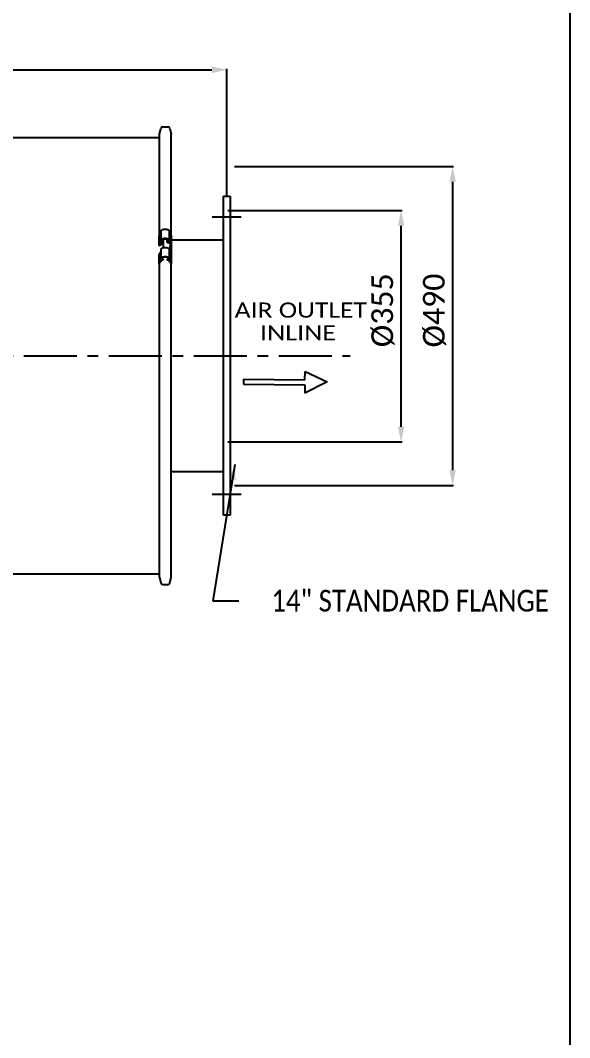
# Model space of a CAD drawing. Header units: millimetres. Extents: x 0 to 7169, y -1866 to 3918.
# Drawn here: x 6325 to 7169, y -183 to 1380 of the extents above; entities that cross this region are included whole.
import ezdxf
from ezdxf.enums import TextEntityAlignment as Align

# ---------------------------------------------------------------- set-up
doc = ezdxf.new("R2010")
doc.units = ezdxf.units.MM
doc.header["$LTSCALE"] = 217.8
doc.header["$PDMODE"] = 3
doc.header["$PDSIZE"] = 8
doc.linetypes.add('CENTER', pattern=[0.6, 0.375, -0.075, 0.075, -0.075])
doc.layers.get('0').update_dxf_attribs({"linetype": 'CONTINUOUS'})
doc.layers.get('Defpoints').update_dxf_attribs({"linetype": 'CONTINUOUS'})
doc.layers.add('02___PRT_ALL_AXES', color=7, linetype='CONTINUOUS')
doc.layers.add('DEFAULT_1', color=7, linetype='CENTER')
doc.styles.get("Standard").update_dxf_attribs({"font": 'calibri.ttf'})
doc.dimstyles.new('DIMSTYLE_2', dxfattribs={"dimtxt": 33.333333, "dimasz": 23.333333, "dimexe": 1.5, "dimexo": 1, "dimgap": 1.25, "dimtad": 1, "dimdsep": 46, "dimtxsty": 'Standard', "dimblk": '_FILLED', "dimblk1": '_FILLED', "dimblk2": '_FILLED', "dimcen": 0.09, "dimazin": 2, "dimtp": 0.01, "dimtm": 0.01, "dimtfac": 1, "dimtofl": 0, "dimtmove": 0, "dimatfit": 3, "dimldrblk": '_FILLED', "dimfxl": 1, "dimtolj": 1, "dimarcsym": 0})
doc.dimstyles.get("Standard").update_dxf_attribs({"dimtxt": 23.333333, "dimasz": 23.333333, "dimexe": 1.5, "dimexo": 1, "dimtad": 1, "dimdsep": 46, "dimtxsty": 'Standard', "dimblk": '_FILLED', "dimblk1": '_FILLED', "dimblk2": '_FILLED', "dimcen": 0.09, "dimazin": 2, "dimtol": 1, "dimtp": 0.01, "dimtm": 0.01, "dimtfac": 1, "dimtofl": 0, "dimtmove": 0, "dimatfit": 3, "dimldrblk": '_FILLED', "dimfxl": 1, "dimtolj": 1, "dimarcsym": 0})

# ---------------------------------------------------------------- blocks, each defined once
blk = doc.blocks.new('_FILLED')
at = {"color": 0, "linetype": 'ByBlock'}
blk.add_solid([(0, 0), (-1, 0.214), (-1, -0.214)], dxfattribs=at)
blk = doc.blocks.new('*D165')
at = {"color": 0, "linetype": 'Continuous', "lineweight": -2}
for p, q in [((6653.8, 1155.5), (6990.8, 1155.5)), ((6989.3, 1132.2), (6989.3, 688.9)), ((6653.8, 665.5), (6990.8, 665.5))]:
    blk.add_line(p, q, dxfattribs=at)
at = {"layer": 'Defpoints', "color": 0}
for p in [(6652.8, 1155.5), (6652.8, 665.5), (6989.3, 665.5)]:
    blk.add_point(p, dxfattribs=at)
at = {"color": 0, "linetype": 'ByBlock', "lineweight": -2, "xscale": 23.3333333333, "yscale": 23.3333333333, "zscale": 23.3333333333}
for p, rotation in [((6989.3, 1155.5), 90), ((6989.3, 665.5), 270)]:
    blk.add_blockref('_FILLED', p, dxfattribs=dict(at, rotation=rotation))
at = {"color": 0, "insert": (6943.6, 877.6), "char_height": 33.33, "attachment_point": 1, "rotation": 90, "line_spacing_factor": 0.9}
blk.add_mtext('\\A1;%%c490', dxfattribs=at)
blk = doc.blocks.new('*D166')
at = {"color": 0, "linetype": 'Continuous', "lineweight": -2}
for p, q in [((6643.8, 1088), (6911.5, 1088)), ((6910, 755.9), (6910, 1064.7)), ((6643.8, 732.5), (6911.5, 732.5))]:
    blk.add_line(p, q, dxfattribs=at)
at = {"layer": 'Defpoints', "color": 0}
for p in [(6642.8, 1088), (6910, 1088), (6642.8, 732.5)]:
    blk.add_point(p, dxfattribs=at)
at = {"color": 0, "linetype": 'ByBlock', "lineweight": -2, "xscale": 23.3333333333, "yscale": 23.3333333333, "zscale": 23.3333333333}
for p, rotation in [((6910, 1088), 90), ((6910, 732.5), 270)]:
    blk.add_blockref('_FILLED', p, dxfattribs=dict(at, rotation=rotation))
at = {"color": 0, "insert": (6864.3, 878), "char_height": 33.33, "attachment_point": 1, "rotation": 90, "line_spacing_factor": 0.9}
blk.add_mtext('\\A1;%%c355', dxfattribs=at)
blk = doc.blocks.new('*D167')
at = {"color": 0, "linetype": 'Continuous', "lineweight": -2}
for p, q in [((5442.2, 823.3), (5442.2, 1305.7)), ((5465.5, 1304.2), (6618.8, 1304.2)), ((6642.2, 1111), (6642.2, 1305.7))]:
    blk.add_line(p, q, dxfattribs=at)
at = {"layer": 'Defpoints', "color": 0}
for p in [(6642.2, 1304.2), (6642.2, 1110), (5442.2, 822.3)]:
    blk.add_point(p, dxfattribs=at)
at = {"color": 0, "linetype": 'ByBlock', "lineweight": -2, "xscale": 23.3333333333, "yscale": 23.3333333333, "zscale": 23.3333333333, "rotation": 180}
blk.add_blockref('_FILLED', (5442.2, 1304.2), dxfattribs=at)
at = {"color": 0, "linetype": 'ByBlock', "lineweight": -2, "xscale": 23.3333333333, "yscale": 23.3333333333, "zscale": 23.3333333333}
blk.add_blockref('_FILLED', (6642.2, 1304.2), dxfattribs=at)
at = {"color": 0, "insert": (5976.7, 1349.9), "char_height": 33.333, "attachment_point": 1, "line_spacing_factor": 0.9}
blk.add_mtext('\\A1;1200{\\A1; }', dxfattribs=at)
blk = doc.blocks.new('ARROW_4_BL1', base_point=(2997.1, 2052.6))
at = {"color": 7, "linetype": 'Continuous'}
for p, q in [((3027, 2056.5), (3027.2, 2069.2)), ((3027.2, 2069.2), (3061.5, 2053.4)), ((2932.8, 2057.6), (2932.7, 2049.8)), ((2932.7, 2049.8), (3026.9, 2048.7)), ((2932.8, 2057.6), (3027, 2056.5)), ((3061.5, 2053.4), (3026.8, 2035.9)), ((3026.9, 2048.7), (3026.8, 2035.9))]:
    blk.add_line(p, q, dxfattribs=at)

msp = doc.modelspace()

# ---------------------------------------------------------------- linework, layer by layer
at = {"color": 0, "linetype": 'Continuous'}
for p, q in [((7169.208, 3918.057), (7169.208, -1866.261)), ((6537.867, 1048.199), (6540.33, 1052.087)), ((6537.867, 1034.147), (6537.867, 1048.199)), ((6540.33, 1038.035), (6540.33, 1052.087)), ((6540.877, 1042.277), (6540.877, 1056.329)), ((6553.877, 1042.277), (6553.877, 1056.329)), ((6554.424, 1038.035), (6554.424, 1052.087)), ((6554.424, 1052.087), (6556.887, 1048.199)), ((6556.887, 1034.147), (6556.887, 1048.199)), ((6537.867, 1034.147), (6540.33, 1038.035)), ((6539.787, 1033.875), (6537.867, 1034.147)), ((6542.068, 1037.476), (6539.787, 1033.875)), ((6544.216, 1039.77), (6544.216, 1043.803)), ((6550.537, 1039.77), (6550.537, 1043.803)), ((6554.967, 1033.875), (6554.377, 1034.806)), ((6554.424, 1038.035), (6556.887, 1034.147)), ((6556.887, 1034.147), (6554.967, 1033.875)), ((6537.867, 1020.096), (6540.33, 1023.984)), ((6537.867, 1006.044), (6537.867, 1020.096)), ((6540.33, 1009.932), (6540.33, 1023.984)), ((6540.877, 1014.174), (6540.877, 1028.226)), ((6553.877, 1014.174), (6553.877, 1028.226)), ((6554.424, 1009.932), (6554.424, 1023.984)), ((6554.424, 1023.984), (6556.887, 1020.096)), ((6556.887, 1006.044), (6556.887, 1020.096)), ((6537.867, 1006.044), (6540.33, 1009.932)), ((6538.326, 1005.979), (6537.867, 1006.044)), ((6554.424, 1009.932), (6556.887, 1006.044)), ((6556.887, 1006.044), (6556.428, 1005.979))]:
    msp.add_line(p, q, dxfattribs=at)
for centre in [(6556.293, 1057.661), (6556.293, 1043.609), (6556.293, 1029.557), (6556.293, 1015.506)]:
    msp.add_arc(centre, 5.879, 250.947094, 251.460992, dxfattribs=at)
for points, knots in [([(6540.33, 1052.087), (6540.378, 1052.103), (6540.565, 1052.169), (6540.749, 1052.244), (6540.882, 1052.306)], [0, 0, 0, 0, 0.25811746, 1, 1, 1, 1]), ([(6540.877, 1056.329), (6540.877, 1056.536), (6540.973, 1056.976), (6541.373, 1057.571), (6541.992, 1058.105), (6542.807, 1058.567), (6543.792, 1058.945), (6545.319, 1059.329), (6547.377, 1059.512), (6549.434, 1059.329), (6550.962, 1058.945), (6551.946, 1058.567), (6552.762, 1058.105), (6553.381, 1057.571), (6553.78, 1056.976), (6553.877, 1056.536), (6553.877, 1056.329)], [0, 0, 0, 0, 0.03985361, 0.08430289, 0.13618231, 0.1964037, 0.26451245, 0.33917079, 0.5, 0.66082921, 0.73548755, 0.8035963, 0.86381769, 0.91569711, 0.96014639, 1, 1, 1, 1]), ([(6553.872, 1052.306), (6553.911, 1052.288), (6554.076, 1052.214), (6554.245, 1052.149), (6554.374, 1052.104)], [0, 0, 0, 0, 0.24231766, 1, 1, 1, 1]), ([(6540.33, 1038.035), (6540.601, 1038.126), (6541.093, 1038.33), (6541.705, 1038.74), (6542.112, 1039.22), (6542.216, 1039.597), (6542.216, 1039.77)], [0, 0, 0, 0, 0.31666563, 0.58590939, 0.80855891, 1, 1, 1, 1]), ([(6540.877, 1042.277), (6540.877, 1042.484), (6540.973, 1042.924), (6541.373, 1043.519), (6541.992, 1044.053), (6542.807, 1044.515), (6543.792, 1044.894), (6545.319, 1045.277), (6547.377, 1045.46), (6549.434, 1045.277), (6550.962, 1044.894), (6551.946, 1044.515), (6552.762, 1044.053), (6553.381, 1043.519), (6553.78, 1042.924), (6553.877, 1042.484), (6553.877, 1042.277)], [0, 0, 0, 0, 0.03985361, 0.08430289, 0.13618231, 0.1964037, 0.26451245, 0.33917079, 0.5, 0.66082921, 0.73548755, 0.8035963, 0.86381769, 0.91569711, 0.96014639, 1, 1, 1, 1]), ([(6541.674, 1040.786), (6541.439, 1040.991), (6541.133, 1041.338), (6540.913, 1041.879), (6540.877, 1042.147), (6540.877, 1042.277)], [0, 0, 0, 0, 0.53832317, 0.7747948, 1, 1, 1, 1]), ([(6542.216, 1039.77), (6542.216, 1039.951), (6542.102, 1040.347), (6541.833, 1040.646), (6541.674, 1040.786)], [0, 0, 0, 0, 0.4597598, 1, 1, 1, 1]), ([(6544.216, 1039.77), (6544.216, 1039.551), (6544.105, 1039.08), (6543.65, 1038.454), (6542.951, 1037.901), (6542.383, 1037.61), (6542.068, 1037.476)], [0, 0, 0, 0, 0.19897372, 0.42388862, 0.68967981, 1, 1, 1, 1]), ([(6551.877, 1042.277), (6551.877, 1042.42), (6551.81, 1042.725), (6551.534, 1043.137), (6551.105, 1043.507), (6550.307, 1043.958), (6549.043, 1044.331), (6547.377, 1044.481), (6545.711, 1044.331), (6544.447, 1043.958), (6543.648, 1043.507), (6543.22, 1043.137), (6542.944, 1042.725), (6542.877, 1042.42), (6542.877, 1042.277)], [0, 0, 0, 0, 0.03987511, 0.08434615, 0.13625164, 0.19650464, 0.33907798, 0.5, 0.66092202, 0.80349536, 0.86374836, 0.91565385, 0.96012489, 1, 1, 1, 1]), ([(6542.877, 1042.277), (6542.877, 1042.094), (6542.993, 1041.692), (6543.266, 1041.387), (6543.428, 1041.245)], [0, 0, 0, 0, 0.45976114, 1, 1, 1, 1]), ([(6543.428, 1041.245), (6543.66, 1041.042), (6543.963, 1040.699), (6544.181, 1040.165), (6544.216, 1039.899), (6544.216, 1039.77)], [0, 0, 0, 0, 0.53832588, 0.77479592, 1, 1, 1, 1]), ([(6550.537, 1039.77), (6550.537, 1039.899), (6550.573, 1040.165), (6550.791, 1040.699), (6551.093, 1041.042), (6551.325, 1041.245)], [0, 0, 0, 0, 0.22520408, 0.46167412, 1, 1, 1, 1]), ([(6552.686, 1037.476), (6552.371, 1037.61), (6551.802, 1037.901), (6551.104, 1038.454), (6550.649, 1039.08), (6550.537, 1039.551), (6550.537, 1039.77)], [0, 0, 0, 0, 0.31032019, 0.57611138, 0.80102628, 1, 1, 1, 1]), ([(6551.325, 1041.245), (6551.488, 1041.387), (6551.76, 1041.692), (6551.877, 1042.094), (6551.877, 1042.277)], [0, 0, 0, 0, 0.54023886, 1, 1, 1, 1]), ([(6553.08, 1040.786), (6552.92, 1040.646), (6552.652, 1040.347), (6552.537, 1039.951), (6552.537, 1039.77)], [0, 0, 0, 0, 0.5402402, 1, 1, 1, 1]), ([(6552.537, 1039.77), (6552.537, 1039.6), (6552.638, 1039.229), (6553.033, 1038.754), (6553.63, 1038.348), (6554.109, 1038.144), (6554.374, 1038.052)], [0, 0, 0, 0, 0.19228125, 0.41514737, 0.68397637, 1, 1, 1, 1]), ([(6553.877, 1042.277), (6553.877, 1042.147), (6553.841, 1041.879), (6553.621, 1041.338), (6553.315, 1040.991), (6553.08, 1040.786)], [0, 0, 0, 0, 0.2252052, 0.46167683, 1, 1, 1, 1]), ([(6540.33, 1023.984), (6540.378, 1024), (6540.565, 1024.065), (6540.749, 1024.141), (6540.882, 1024.203)], [0, 0, 0, 0, 0.25811746, 1, 1, 1, 1]), ([(6540.877, 1028.226), (6540.877, 1028.432), (6540.973, 1028.872), (6541.373, 1029.467), (6541.992, 1030.001), (6542.807, 1030.464), (6543.792, 1030.842), (6545.319, 1031.225), (6547.377, 1031.408), (6549.434, 1031.225), (6550.962, 1030.842), (6551.946, 1030.464), (6552.762, 1030.001), (6553.381, 1029.467), (6553.78, 1028.872), (6553.877, 1028.432), (6553.877, 1028.226)], [0, 0, 0, 0, 0.03985361, 0.08430289, 0.13618231, 0.1964037, 0.26451245, 0.33917079, 0.5, 0.66082921, 0.73548755, 0.8035963, 0.86381769, 0.91569711, 0.96014639, 1, 1, 1, 1]), ([(6540.877, 1014.174), (6540.877, 1014.38), (6540.973, 1014.82), (6541.373, 1015.416), (6541.992, 1015.95), (6542.807, 1016.412), (6543.792, 1016.79), (6545.319, 1017.173), (6547.377, 1017.357), (6549.434, 1017.173), (6550.962, 1016.79), (6551.946, 1016.412), (6552.762, 1015.95), (6553.381, 1015.416), (6553.78, 1014.82), (6553.877, 1014.38), (6553.877, 1014.174)], [0, 0, 0, 0, 0.03985361, 0.08430289, 0.13618231, 0.1964037, 0.26451245, 0.33917079, 0.5, 0.66082921, 0.73548755, 0.8035963, 0.86381769, 0.91569711, 0.96014639, 1, 1, 1, 1]), ([(6551.877, 1014.174), (6551.877, 1014.316), (6551.81, 1014.621), (6551.534, 1015.033), (6551.105, 1015.403), (6550.307, 1015.855), (6549.043, 1016.228), (6547.377, 1016.378), (6545.711, 1016.228), (6544.447, 1015.855), (6543.648, 1015.403), (6543.22, 1015.033), (6542.944, 1014.621), (6542.877, 1014.316), (6542.877, 1014.174)], [0, 0, 0, 0, 0.03987511, 0.08434615, 0.13625164, 0.19650464, 0.33907798, 0.5, 0.66092202, 0.80349536, 0.86374836, 0.91565385, 0.96012489, 1, 1, 1, 1]), ([(6553.872, 1024.203), (6553.911, 1024.184), (6554.076, 1024.11), (6554.245, 1024.045), (6554.374, 1024.001)], [0, 0, 0, 0, 0.24231766, 1, 1, 1, 1]), ([(6540.33, 1009.932), (6540.601, 1010.023), (6541.093, 1010.227), (6541.705, 1010.636), (6542.112, 1011.117), (6542.216, 1011.494), (6542.216, 1011.667)], [0, 0, 0, 0, 0.31666563, 0.58590939, 0.80855891, 1, 1, 1, 1]), ([(6541.674, 1012.683), (6541.439, 1012.888), (6541.133, 1013.234), (6540.913, 1013.775), (6540.877, 1014.044), (6540.877, 1014.174)], [0, 0, 0, 0, 0.53832317, 0.7747948, 1, 1, 1, 1]), ([(6542.216, 1011.667), (6542.216, 1011.847), (6542.102, 1012.243), (6541.833, 1012.543), (6541.674, 1012.683)], [0, 0, 0, 0, 0.4597598, 1, 1, 1, 1]), ([(6542.877, 1014.174), (6542.877, 1013.99), (6542.993, 1013.588), (6543.266, 1013.283), (6543.428, 1013.141)], [0, 0, 0, 0, 0.45976114, 1, 1, 1, 1]), ([(6543.428, 1013.141), (6543.66, 1012.938), (6543.963, 1012.596), (6544.181, 1012.061), (6544.216, 1011.795), (6544.216, 1011.666)], [0, 0, 0, 0, 0.53832588, 0.77479592, 1, 1, 1, 1]), ([(6550.537, 1011.666), (6550.537, 1011.795), (6550.573, 1012.061), (6550.791, 1012.596), (6551.093, 1012.938), (6551.325, 1013.141)], [0, 0, 0, 0, 0.22520408, 0.46167412, 1, 1, 1, 1]), ([(6551.325, 1013.141), (6551.488, 1013.283), (6551.76, 1013.588), (6551.877, 1013.99), (6551.877, 1014.174)], [0, 0, 0, 0, 0.54023886, 1, 1, 1, 1]), ([(6553.08, 1012.683), (6552.92, 1012.543), (6552.652, 1012.243), (6552.537, 1011.847), (6552.537, 1011.667)], [0, 0, 0, 0, 0.5402402, 1, 1, 1, 1]), ([(6552.537, 1011.667), (6552.537, 1011.496), (6552.638, 1011.125), (6553.033, 1010.651), (6553.63, 1010.244), (6554.109, 1010.04), (6554.374, 1009.949)], [0, 0, 0, 0, 0.19228125, 0.41514737, 0.68397637, 1, 1, 1, 1]), ([(6553.877, 1014.174), (6553.877, 1014.044), (6553.841, 1013.775), (6553.621, 1013.234), (6553.315, 1012.888), (6553.08, 1012.683)], [0, 0, 0, 0, 0.2252052, 0.46167683, 1, 1, 1, 1])]:
    msp.add_open_spline(points, degree=3, knots=knots, dxfattribs=at)
at = {"layer": '02___PRT_ALL_AXES', "color": 0, "linetype": 'Continuous'}
for p, q in [((6538.326, 1205.484), (6540.52, 1214.176)), ((6538.326, 1048.923), (6538.326, 1205.484)), ((6543.623, 1216.593), (6551.131, 1216.593)), ((6554.233, 1214.176), (6556.428, 1205.484)), ((6556.428, 1048.923), (6556.428, 1205.484)), ((5562.229, 1199.993), (6538.326, 1199.993)), ((6544.377, 1043.87), (6544.377, 1030.983)), ((6549.914, 1044.049), (6544.84, 1044.049)), ((6554.377, 1033.875), (6554.377, 1023.984)), ((6554.877, 1034.017), (6554.877, 1023.268)), ((6556.428, 1034.082), (6556.428, 1020.82)), ((6540.52, 1020.087), (6538.326, 1016.226)), ((6556.428, 1016.226), (6554.233, 1020.087)), ((6538.326, 524.501), (6538.326, 1005.979)), ((6556.428, 524.501), (6556.428, 1005.979)), ((5562.229, 529.993), (6538.326, 529.993)), ((6538.326, 524.501), (6540.52, 515.809)), ((6554.233, 515.809), (6556.428, 524.501)), ((6543.623, 513.393), (6551.131, 513.393))]:
    msp.add_line(p, q, dxfattribs=at)
at = {"layer": '02___PRT_ALL_AXES', "linetype": 'CENTER'}
msp.add_line((4238.898, 864.993), (6831.845, 864.993), dxfattribs=at)
at = {"layer": '02___PRT_ALL_AXES', "color": 0, "linetype": 'Continuous'}
for centre, start, end in [((6543.623, 1213.393), 90, 165.827662), ((6551.131, 1213.393), 14.172338, 90), ((6543.623, 516.593), 194.172338, 270), ((6551.131, 516.593), 270, 345.827662)]:
    msp.add_arc(centre, 3.2, start, end, dxfattribs=at)
for points, knots in [([(6540.52, 1043.631), (6540.539, 1043.669), (6540.631, 1043.83), (6540.758, 1043.967), (6540.865, 1044.06)], [0, 0, 0, 0, 0.2324888, 1, 1, 1, 1]), ([(6553.889, 1044.06), (6553.927, 1044.027), (6554.061, 1043.902), (6554.174, 1043.752), (6554.233, 1043.631)], [0, 0, 0, 0, 0.26977308, 1, 1, 1, 1]), ([(6540.865, 1020.459), (6540.827, 1020.431), (6540.696, 1020.324), (6540.581, 1020.194), (6540.52, 1020.087)], [0, 0, 0, 0, 0.27502435, 1, 1, 1, 1]), ([(6554.233, 1020.087), (6554.214, 1020.12), (6554.121, 1020.262), (6553.994, 1020.38), (6553.889, 1020.459)], [0, 0, 0, 0, 0.22741998, 1, 1, 1, 1])]:
    msp.add_open_spline(points, degree=3, knots=knots, dxfattribs=at)
at = {"layer": 'DEFAULT_1', "color": 0, "linetype": 'ByBlock'}
for p, q in [((6637.178, 619.954), (6637.178, 1109.954)), ((6647.178, 1109.954), (6647.178, 619.954)), ((6637.178, 1042.454), (6556.428, 1042.454)), ((6556.428, 686.954), (6637.178, 686.954))]:
    msp.add_line(p, q, dxfattribs=at)
at = {"layer": 'DEFAULT_1', "color": 0, "linetype": 'CENTER'}
for p, q in [((6637.178, 1109.954), (6647.178, 1109.954)), ((6619.353, 1078.421), (6664.311, 1078.421)), ((6619.353, 652.232), (6664.311, 652.232)), ((6647.178, 619.954), (6637.178, 619.954))]:
    msp.add_line(p, q, dxfattribs=at)

# ---------------------------------------------------------------- block references
at = {"color": 0, "linetype": 'Continuous'}
msp.add_blockref('ARROW_4_BL1', (6732.18, 824.013), dxfattribs=at)

# ---------------------------------------------------------------- texts
for s, height, width, p, p2 in [('AIR OUTLET', 23.3333, 1.156876, (6653.986, 923.382), (6857.54, 923.382)), ('    INLINE', 23.3333, 1.176109, (6653.986, 888.382), (6809.966, 888.382)), ('14" STANDARD FLANGE', 33.33333, 0.845482, (6710.372, 471.913), (7137.167, 471.913))]:
    msp.add_text(s, height=height, dxfattribs=dict(at, width=width)).set_placement(p, p2, align=Align.FIT)

# ---------------------------------------------------------------- dimensions: what is measured, and where the dimension line sits
dim = msp.add_linear_dim(base=(6642.178, 1304.233), p1=(5442.178, 822.272), p2=(6642.178, 1109.954), text='1200{\\A1; }', dimstyle='DIMSTYLE_2', override={"dimtxsty": 'Standard'}, dxfattribs=at)
dim.commit()
dim.dimension.update_dxf_attribs({"geometry": '*D167', "text_midpoint": (6033.641, 1304.233), "dimtype": 160})
dim = msp.add_linear_dim(base=(6989.309, 665.536), p1=(6652.844, 1155.536), p2=(6652.844, 665.536), angle=270, text='%%c<>', dimstyle='DIMSTYLE_2', dxfattribs=at)
dim.commit()
dim.dimension.update_dxf_attribs({"geometry": '*D165', "text_midpoint": (6989.309, 932.758), "dimtype": 160})
dim = msp.add_linear_dim(base=(6909.961, 1088.036), p1=(6642.844, 732.536), p2=(6642.844, 1088.036), angle=90, text='%%c355', dimstyle='DIMSTYLE_2', override={"dimtxsty": 'Standard'}, dxfattribs=at)
dim.commit()
dim.dimension.update_dxf_attribs({"geometry": '*D166', "text_midpoint": (6909.961, 932.508), "dimtype": 160})

# ---------------------------------------------------------------- leaders
msp.add_leader([(6654.386, 697.814), (6620.372, 488.579), (6660.372, 488.579)], dimstyle='Standard', override={"dimtad": 0}, dxfattribs=at)

doc.saveas('drawing.dxf')
